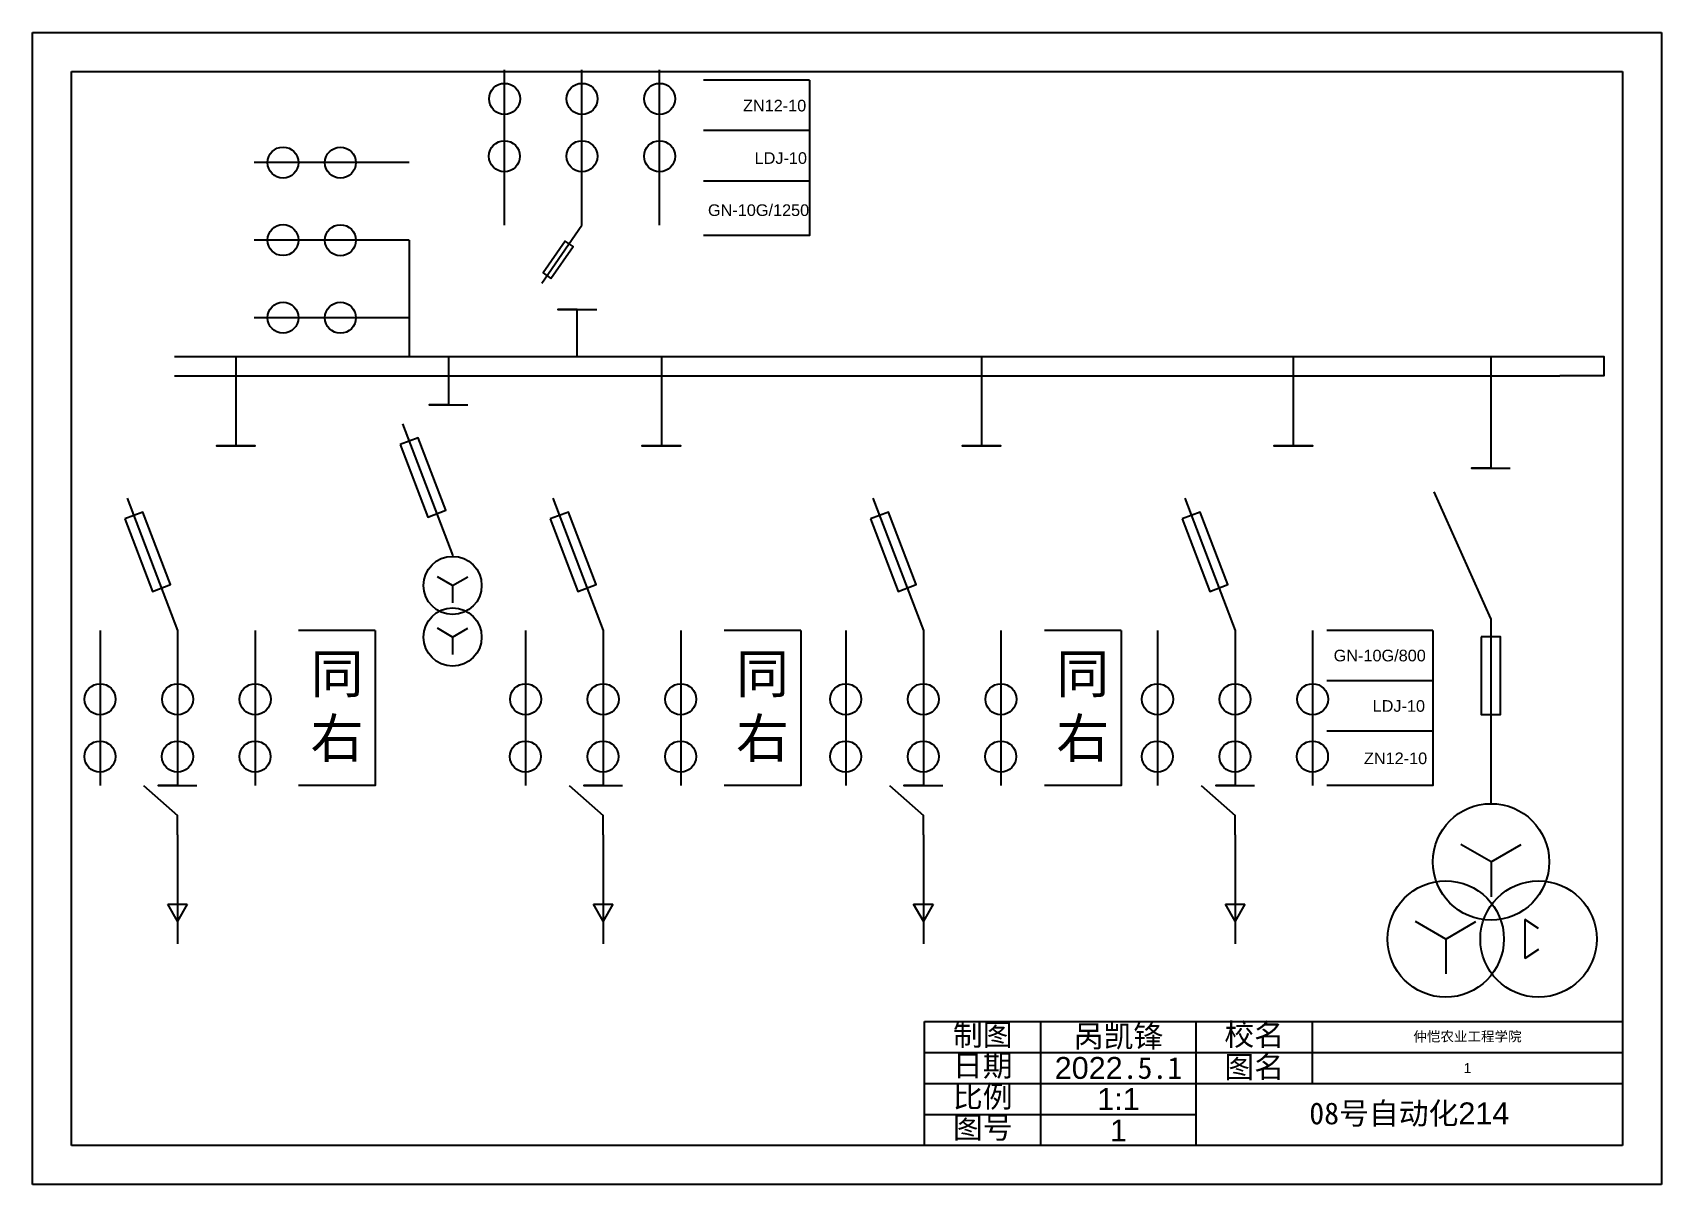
# Model space of a CAD drawing. Header units: millimetres. Extents: x 4317 to 5913, y 2220 to 2699.
# Drawn here: x 4317.4 to 4737.4, y 2401.6 to 2698.6 of the extents above.
import ezdxf

# ---------------------------------------------------------------- set-up
doc = ezdxf.new("R2010")
doc.units = ezdxf.units.MM
doc.layers.add('元器件层', color=7, linetype='Continuous')
doc.styles.get("Standard").update_dxf_attribs({"font": 'arial.ttf'})

msp = doc.modelspace()

# ---------------------------------------------------------------- linework, layer by layer
for p, q in [((4317.36, 2698.6), (4737.36, 2698.6)), ((4317.36, 2401.6), (4317.36, 2698.6)), ((4737.36, 2698.6), (4737.36, 2401.6)), ((4327.36, 2688.6), (4727.36, 2688.6)), ((4327.36, 2411.6), (4327.36, 2688.6)), ((4727.36, 2688.6), (4727.36, 2411.6)), ((4547.36, 2411.6), (4547.36, 2443.6)), ((4547.36, 2443.6), (4727.36, 2443.6)), ((4577.36, 2411.6), (4577.36, 2443.6)), ((4617.36, 2411.6), (4617.36, 2443.6)), ((4647.36, 2427.6), (4647.36, 2443.6)), ((4547.36, 2435.6), (4727.36, 2435.6)), ((4547.36, 2427.6), (4647.36, 2427.6)), ((4647.36, 2427.6), (4727.36, 2427.6)), ((4547.36, 2419.6), (4617.36, 2419.6)), ((4727.36, 2411.6), (4327.36, 2411.6)), ((4727.36, 2411.6), (4547.36, 2411.6)), ((4737.36, 2401.6), (4317.36, 2401.6))]:
    msp.add_line(p, q)
at = {"layer": '元器件层'}
for p, q in [((4439.03, 2648.98), (4439.03, 2688.98)), ((4459.03, 2648.98), (4459.03, 2688.98)), ((4479.03, 2648.98), (4479.03, 2688.98)), ((4414.48, 2665.06), (4374.48, 2665.06)), ((4414.48, 2645.06), (4374.48, 2645.06)), ((4414.48, 2625.06), (4374.48, 2625.06)), ((4425.66, 2556.05), (4421.77, 2558.3)), ((4425.66, 2556.05), (4429.56, 2558.3)), ((4425.66, 2556.05), (4425.66, 2551.55)), ((4334.76, 2544.45), (4334.76, 2504.45)), ((4354.76, 2544.45), (4354.76, 2504.45)), ((4374.76, 2544.45), (4374.76, 2504.45)), ((4425.66, 2542.74), (4421.77, 2544.99)), ((4425.66, 2542.74), (4429.56, 2544.99)), ((4425.66, 2542.74), (4425.66, 2538.24)), ((4444.49, 2544.45), (4444.49, 2504.45)), ((4464.49, 2544.45), (4464.49, 2504.45)), ((4484.49, 2544.45), (4484.49, 2504.45)), ((4527.05, 2544.45), (4527.05, 2504.45)), ((4547.05, 2544.45), (4547.05, 2504.45)), ((4567.05, 2544.45), (4567.05, 2504.45)), ((4607.43, 2544.45), (4607.43, 2504.45)), ((4627.43, 2544.45), (4627.43, 2504.45)), ((4647.43, 2544.45), (4647.43, 2504.45)), ((4354.76, 2491.73), (4354.76, 2482.4)), ((4464.49, 2491.73), (4464.49, 2482.4)), ((4547.05, 2491.73), (4547.05, 2482.4)), ((4627.43, 2491.73), (4627.43, 2482.4)), ((4693.43, 2484.77), (4685.64, 2489.27)), ((4693.43, 2484.77), (4701.23, 2489.27)), ((4693.43, 2484.77), (4693.43, 2475.77)), ((4352.26, 2473.83), (4357.26, 2473.83)), ((4354.76, 2469.5), (4352.26, 2473.83)), ((4357.26, 2473.83), (4354.76, 2469.5)), ((4461.99, 2473.83), (4466.99, 2473.83)), ((4464.49, 2469.5), (4461.99, 2473.83)), ((4466.99, 2473.83), (4464.49, 2469.5)), ((4544.55, 2473.83), (4549.55, 2473.83)), ((4547.05, 2469.5), (4544.55, 2473.83)), ((4549.55, 2473.83), (4547.05, 2469.5)), ((4624.93, 2473.83), (4629.93, 2473.83)), ((4627.43, 2469.5), (4624.93, 2473.83)), ((4629.93, 2473.83), (4627.43, 2469.5)), ((4681.74, 2464.88), (4673.95, 2469.38)), ((4681.74, 2464.88), (4689.54, 2469.38)), ((4681.74, 2464.88), (4681.74, 2455.88))]:
    msp.add_line(p, q, dxfattribs=at)
for points in [[(4497.93, 2686.31), (4490.36, 2686.31)], [(4517.71, 2686.31), (4517.71, 2646.31), (4497.93, 2646.31)], [(4517.71, 2686.31), (4497.93, 2686.31)], [(4497.93, 2673.31), (4490.36, 2673.31)], [(4517.71, 2673.31), (4497.93, 2673.31)], [(4497.93, 2660.31), (4490.36, 2660.31)], [(4517.71, 2660.31), (4497.93, 2660.31)], [(4448.65, 2633.99), (4459.03, 2648.98)], [(4497.93, 2646.31), (4490.36, 2646.31)], [(4414.48, 2645.06), (4414.48, 2625.06), (4414.48, 2615.06)], [(4451.03, 2635.2), (4456.73, 2643.42), (4454.67, 2644.85), (4448.98, 2636.63), (4451.03, 2635.2)], [(4457.83, 2615.06), (4457.83, 2627.21), (4452.83, 2627.21), (4462.83, 2627.21)], [(4353.95, 2615.06), (4711.15, 2615.06)], [(4369.77, 2615.06), (4369.77, 2592.06)], [(4424.6, 2615.06), (4424.6, 2602.59), (4419.6, 2602.59), (4429.6, 2602.59)], [(4479.5, 2615.06), (4479.5, 2592.06)], [(4562.06, 2615.06), (4562.06, 2592.06)], [(4642.44, 2615.06), (4642.44, 2592.06)], [(4693.35, 2615.06), (4693.35, 2586.26), (4688.35, 2586.26), (4698.35, 2586.26)], [(4711.15, 2615.06), (4711.15, 2615.06), (4722.53, 2615.06), (4722.53, 2610.06), (4711.15, 2610.06)], [(4353.95, 2610.06), (4711.15, 2610.06)], [(4412.78, 2597.71), (4425.77, 2563.64)], [(4369.77, 2592.06), (4364.77, 2592.06), (4369.77, 2592.06)], [(4369.77, 2592.06), (4364.77, 2592.06), (4369.77, 2592.06)], [(4369.77, 2592.06), (4374.77, 2592.06), (4369.77, 2592.06)], [(4412.14, 2592.37), (4419.26, 2573.68), (4423.94, 2575.47), (4416.81, 2594.15), (4412.14, 2592.37)], [(4479.5, 2592.06), (4474.5, 2592.06), (4479.5, 2592.06)], [(4479.5, 2592.06), (4474.5, 2592.06), (4479.5, 2592.06)], [(4479.5, 2592.06), (4484.5, 2592.06), (4479.5, 2592.06)], [(4562.06, 2592.06), (4557.06, 2592.06), (4562.06, 2592.06)], [(4562.06, 2592.06), (4557.06, 2592.06), (4562.06, 2592.06)], [(4562.06, 2592.06), (4567.06, 2592.06), (4562.06, 2592.06)], [(4642.44, 2592.06), (4637.44, 2592.06), (4642.44, 2592.06)], [(4642.44, 2592.06), (4637.44, 2592.06), (4642.44, 2592.06)], [(4642.44, 2592.06), (4647.44, 2592.06), (4642.44, 2592.06)], [(4693.35, 2547.54), (4678.77, 2580.18)], [(4341.13, 2573.19), (4348.25, 2554.5), (4352.92, 2556.28), (4345.8, 2574.97), (4341.13, 2573.19)], [(4341.77, 2578.52), (4354.76, 2544.45)], [(4450.85, 2573.19), (4457.98, 2554.5), (4462.65, 2556.28), (4455.52, 2574.97), (4450.85, 2573.19)], [(4451.49, 2578.52), (4464.49, 2544.45)], [(4533.42, 2573.19), (4540.55, 2554.5), (4545.22, 2556.28), (4538.09, 2574.97), (4533.42, 2573.19)], [(4534.06, 2578.52), (4547.05, 2544.45)], [(4613.79, 2573.19), (4620.92, 2554.5), (4625.59, 2556.28), (4618.47, 2574.97), (4613.79, 2573.19)], [(4614.44, 2578.52), (4627.43, 2544.45)], [(4693.35, 2547.54), (4693.35, 2511.08)], [(4405.74, 2544.45), (4405.74, 2504.45), (4385.97, 2504.45)], [(4405.74, 2544.45), (4385.97, 2544.45)], [(4515.47, 2544.45), (4515.47, 2504.45), (4495.69, 2504.45)], [(4515.47, 2544.45), (4495.69, 2544.45)], [(4598.03, 2544.45), (4598.03, 2504.45), (4578.26, 2504.45)], [(4598.03, 2544.45), (4578.26, 2544.45)], [(4658.63, 2544.45), (4651.06, 2544.45)], [(4678.41, 2544.45), (4678.41, 2504.45), (4658.63, 2504.45)], [(4678.41, 2544.45), (4658.63, 2544.45)], [(4690.85, 2542.78), (4690.85, 2522.78), (4695.85, 2522.78), (4695.85, 2542.78), (4690.85, 2542.78)], [(4658.63, 2531.45), (4651.06, 2531.45)], [(4678.41, 2531.45), (4658.63, 2531.45)], [(4658.63, 2518.45), (4651.06, 2518.45)], [(4678.41, 2518.45), (4658.63, 2518.45)], [(4693.35, 2512.15), (4693.35, 2499.77)], [(4346, 2504.45), (4354.76, 2496.73)], [(4354.76, 2504.45), (4349.76, 2504.45), (4354.76, 2504.45)], [(4354.76, 2504.45), (4359.76, 2504.45)], [(4455.72, 2504.45), (4464.49, 2496.73)], [(4464.49, 2504.45), (4459.49, 2504.45), (4464.49, 2504.45)], [(4464.49, 2504.45), (4469.49, 2504.45)], [(4538.29, 2504.45), (4547.05, 2496.73)], [(4547.05, 2504.45), (4542.05, 2504.45), (4547.05, 2504.45)], [(4547.05, 2504.45), (4552.05, 2504.45)], [(4618.67, 2504.45), (4627.43, 2496.73)], [(4627.43, 2504.45), (4622.43, 2504.45), (4627.43, 2504.45)], [(4627.43, 2504.45), (4632.43, 2504.45)], [(4658.63, 2504.45), (4651.06, 2504.45)], [(4354.76, 2491.73), (4354.76, 2496.73)], [(4464.49, 2491.73), (4464.49, 2496.73)], [(4547.05, 2491.73), (4547.05, 2496.73)], [(4627.43, 2491.73), (4627.43, 2496.73)], [(4354.76, 2487.4), (4354.76, 2482.4)], [(4464.49, 2487.4), (4464.49, 2482.4)], [(4547.05, 2487.4), (4547.05, 2482.4)], [(4627.43, 2487.4), (4627.43, 2482.4)], [(4354.76, 2482.4), (4354.76, 2463.65)], [(4464.49, 2482.4), (4464.49, 2463.65)], [(4547.05, 2482.4), (4547.05, 2463.65)], [(4627.43, 2482.4), (4627.43, 2463.65)], [(4705.67, 2467.61), (4702.13, 2469.92)], [(4702.13, 2469.92), (4702.13, 2459.84)], [(4705.67, 2462.16), (4702.13, 2459.84)]]:
    msp.add_lwpolyline(points, dxfattribs=at)
for centre, radius in [((4439.06, 2681.51), 4), ((4459.06, 2681.51), 4), ((4479.06, 2681.51), 4), ((4381.94, 2665.09), 4), ((4396.74, 2665.06), 4), ((4439.03, 2666.71), 4), ((4459.03, 2666.71), 4), ((4479.03, 2666.71), 4), ((4381.94, 2645.09), 4), ((4396.74, 2645.06), 4), ((4381.94, 2625.09), 4), ((4396.74, 2625.06), 4), ((4425.66, 2556.05), 7.5), ((4425.66, 2542.74), 7.5), ((4334.76, 2526.71), 4), ((4354.76, 2526.71), 4), ((4374.76, 2526.71), 4), ((4444.49, 2526.71), 4), ((4464.49, 2526.71), 4), ((4484.49, 2526.71), 4), ((4527.05, 2526.71), 4), ((4547.05, 2526.71), 4), ((4567.05, 2526.71), 4), ((4607.43, 2526.71), 4), ((4627.43, 2526.71), 4), ((4647.43, 2526.71), 4), ((4334.73, 2511.92), 4), ((4354.73, 2511.92), 4), ((4374.73, 2511.92), 4), ((4444.45, 2511.92), 4), ((4464.45, 2511.92), 4), ((4484.45, 2511.92), 4), ((4527.02, 2511.92), 4), ((4547.02, 2511.92), 4), ((4567.02, 2511.92), 4), ((4607.39, 2511.92), 4), ((4627.39, 2511.92), 4), ((4647.39, 2511.92), 4), ((4693.43, 2484.77), 15), ((4681.74, 2464.88), 15), ((4705.67, 2464.88), 15)]:
    msp.add_circle(centre, radius, dxfattribs=at)

# ---------------------------------------------------------------- texts
at = {"attachment_point": 5}
for s, width, insert, char_height in [('{\\fSimSun|b0|i0|c134|p2;制图}', 30, (4562.36, 2439.92), 5.64), ('{\\fSimSun|b0|i0|c134|p2;呙凯锋}', 40, (4597.36, 2439.49), 5.64), ('{\\fSimSun|b0|i0|c134|p2;校名}', 30, (4632.36, 2439.92), 5.64), ('{\\fSimSun|b0|i0|c134|p2;仲恺农业工程学院}', 80, (4687.36, 2439.61), 2.56), ('{\\fSimSun|b0|i0|c134|p2;日期}', 30, (4562.36, 2431.96), 5.64), ('2022{\\fSimSun|b0|i0|c134|p2;.5.1}', 40, (4597.36, 2431.59), 5.64), ('{\\fSimSun|b0|i0|c134|p2;图名}', 30, (4632.36, 2431.61), 5.64), ('1', 80, (4687.36, 2431.61), 2.56), ('{\\fSimSun|b0|i0|c134|p2;比例}', 30, (4562.36, 2423.96), 5.64), ('1:1', 40, (4597.36, 2423.61), 5.64), ('{\\fSimSun|b0|i0|c134|p2;08号自动化}214', 110, (4672.36, 2419.61), 5.64), ('{\\fSimSun|b0|i0|c134|p2;图号}', 30, (4562.36, 2415.97), 5.64), ('1', 40, (4597.36, 2415.5), 5.64)]:
    msp.add_mtext_dynamic_manual_height_columns(s, width=width, gutter_width=12.5, heights=[0], dxfattribs=dict(at, insert=insert, char_height=char_height))
at = {"layer": '元器件层', "attachment_point": 5}
for s, width, heights, insert, char_height in [('ZN12-10', 27.352, [0], (4508.7, 2679.75), 3), ('LDJ-10', 22.5206, [0], (4510.29, 2666.22), 3), ('GN-10G/1250', 27.352, [3.1], (4504.56, 2652.79), 3), ('{\\fSimSun|b0|i0|c134|p2;同}\\P{\\fSimSun|b0|i0|c134|p2;右}', 19.7729, [38.9], (4395.85, 2524.45), 10), ('{\\fSimSun|b0|i0|c134|p2;同}\\P{\\fSimSun|b0|i0|c134|p2;右}', 19.7729, [38.9], (4505.58, 2524.45), 10), ('{\\fSimSun|b0|i0|c134|p2;同}\\P{\\fSimSun|b0|i0|c134|p2;右}', 19.7729, [38.9], (4588.15, 2524.45), 10), ('GN-10G/800', 27.352, [0], (4664.73, 2537.95), 3), ('LDJ-10', 22.5206, [0], (4669.65, 2524.95), 3), ('ZN12-10', 27.352, [0], (4668.81, 2511.45), 3)]:
    msp.add_mtext_dynamic_manual_height_columns(s, width=width, gutter_width=12.5, heights=heights, dxfattribs=dict(at, insert=insert, char_height=char_height))

doc.saveas('drawing.dxf')
